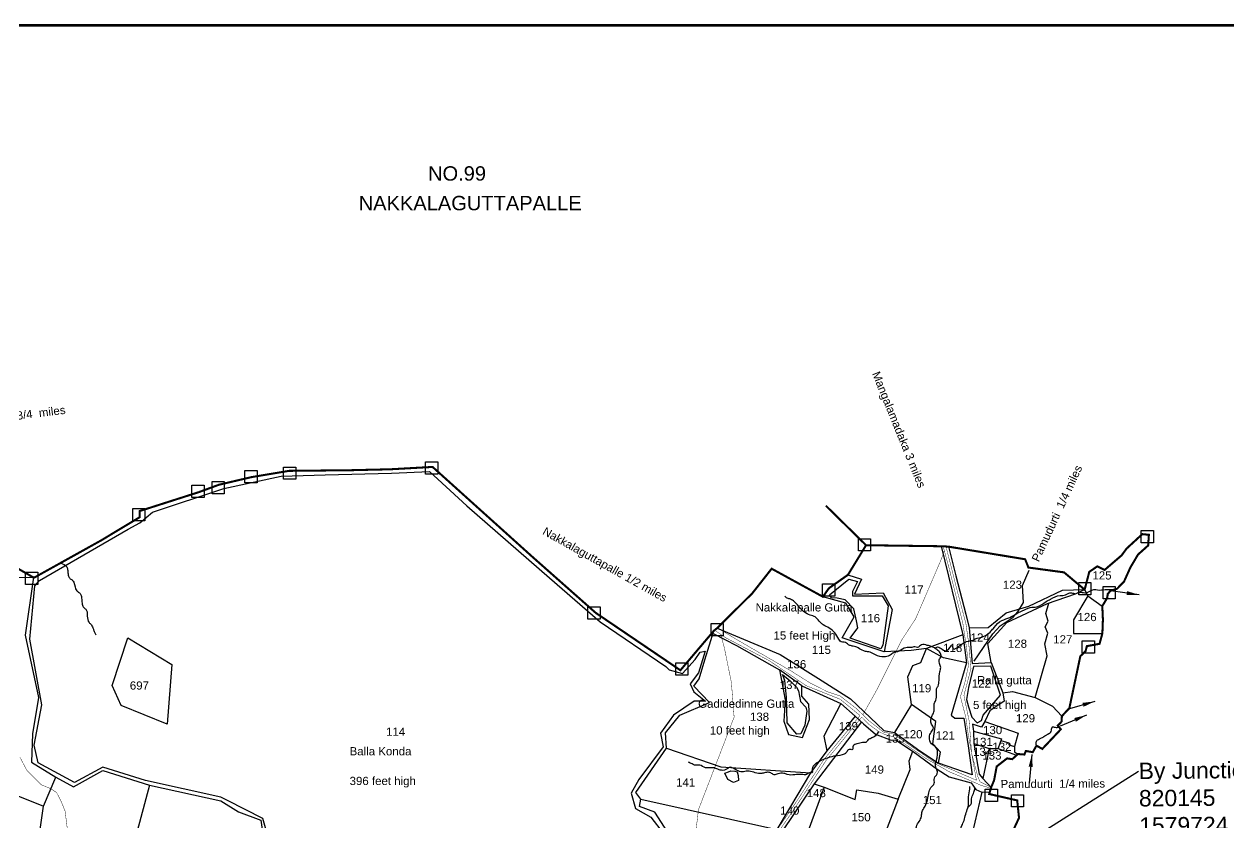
# Model space of a CAD drawing. Header units: feet. Extents: x 814082 to 825211, y 1573861 to 1581762.
# Drawn here: x 817803 to 820739, y 1579816 to 1581762 of the extents above; entities that cross this region are included whole.
import ezdxf
from ezdxf import colors
from ezdxf.entities.mleader import LeaderData, LeaderLine
from ezdxf.enums import TextEntityAlignment as Align
from ezdxf.math import Vec2, Vec3

# ---------------------------------------------------------------- set-up
doc = ezdxf.new("R2010")
doc.units = ezdxf.units.FT
doc.header["$LTSCALE"] = 15
doc.header["$MEASUREMENT"] = 0
doc.linetypes.add('HIDDEN2', pattern=[0.1875, 0.125, -0.0625])
for name, color, linetype in [('HILL', 223, 'Continuous'), ('PAPER SIZE', 10, 'Continuous'), ('PLOT', 7, 'Continuous'), ('PLOT NO', 7, 'Continuous'), ('ROADS', 6, 'HIDDEN2'), ('TANKS-STREAM', 4, 'Continuous'), ('TEXT', 1, 'Continuous'), ('VILLAGE STONES', 240, 'Continuous')]:
    doc.layers.add(name, color=color, linetype=linetype)
doc.layers.add('VILLAGE BOUNDRY', color=5, linetype='HIDDEN2', lineweight=100)
doc.styles.get("Standard").update_dxf_attribs({"font": 'arial.ttf'})
doc.dimstyles.get("Standard").update_dxf_attribs({"dimtxt": 0.18, "dimasz": 0.18, "dimexe": 0.18, "dimexo": 0.0625, "dimgap": 0.09, "dimtad": 0, "dimtih": 1, "dimtoh": 1, "dimdec": 4, "dimzin": 0, "dimdsep": 46, "dimtxsty": 'Standard', "dimcen": 0.09, "dimadec": 0, "dimazin": 0, "dimtfac": 1, "dimtdec": 4, "dimtofl": 0, "dimtmove": 0, "dimatfit": 3, "dimfxl": 1, "dimtolj": 1, "dimtzin": 0, "dimarcsym": 0})

msp = doc.modelspace()

# ---------------------------------------------------------------- linework, layer by layer
at = {"layer": 'HILL', "lineweight": -2}
for points in [[(818394.1, 1579792.5), (818384.3, 1579826.9), (818298.7, 1579870.5), (818282.3, 1579878.9), (818098.6, 1579919.2), (817994.7, 1579951.7), (817925.8, 1579914.4), (817837.4, 1579962), (817827.5, 1580005.1), (817846.4, 1580103.3), (817816.6, 1580263.8), (817829.5, 1580393.2), (817840.4, 1580406.6), (818056.7, 1580531.6), (818084.8, 1580547.3), (818115.7, 1580572.9), (818289.3, 1580630.2), (818429.1, 1580660.3), (818536.5, 1580663.5), (818698.1, 1580668.1), (818790.4, 1580672.4), (818881.6, 1580588.2), (819083.3, 1580413), (819206.6, 1580305.9), (819366.8, 1580196.9), (819374.8, 1580188.6), (819407.6, 1580179.8), (819438.4, 1580213.8), (819450, 1580231.7), (819462.5, 1580234.3), (819446.5, 1580181.2), (819425.6, 1580154.7), (819435, 1580135.6), (819463.1, 1580112.3), (819435.8, 1580112.8), (819385.6, 1580078.5), (819353.9, 1580034.5), (819359.9, 1580000.9), (819301, 1579921.4), (819281.9, 1579888.6), (819292.6, 1579850.7), (819330.1, 1579829.8), (819359.9, 1579790.8)], [(820117.5, 1580209.7), (820163.5, 1580276.9), (820181.6, 1580295.8), (820213.3, 1580317.1), (820224.7, 1580329.8), (820238.1, 1580353.1), (820235.9, 1580394), (820252.2, 1580431.3)], [(819812.2, 1580409.6), (819833.4, 1580403.9), (819821.6, 1580379.9), (819821.2, 1580368.9), (819893.4, 1580369.5), (819908.1, 1580344.7), (819895.4, 1580249.3), (819890.8, 1580240.3), (819815.4, 1580265.6), (819834.4, 1580291), (819830.9, 1580308.3), (819824.9, 1580337.2), (819803.4, 1580359.2), (819784.4, 1580363.2), (819770.4, 1580364.6), (819765.3, 1580371.5), (819812.2, 1580409.6)], [(820103.7, 1580098.4), (820111.9, 1580073.8), (820124.9, 1580059.9), (820135.8, 1580065.3), (820140.2, 1580078.6), (820182.4, 1580127.2), (820158.3, 1580198), (820115.9, 1580196.8), (820103.9, 1580145.4), (820099.1, 1580116.7), (820103.7, 1580098.4)], [(819651.1, 1580177.7), (819669.7, 1580161.7), (819685.3, 1580147), (819689.5, 1580137.7), (819695, 1580111.9), (819707.5, 1580098), (819710.4, 1580088.2), (819705.5, 1580053.9), (819695.7, 1580033.3), (819686, 1580031.7), (819662, 1580059.5), (819661, 1580121.9), (819656.6, 1580162.8), (819651.1, 1580177.7)], [(819510.1, 1579937.2), (819519.3, 1579940.4), (819525.2, 1579942.5), (819535.1, 1579941.7), (819540.2, 1579940.5), (819543.1, 1579931.8), (819543.5, 1579919.3), (819531.4, 1579914.3), (819517.9, 1579921.8), (819510.1, 1579937.2)]]:
    msp.add_lwpolyline(points, dxfattribs=at)
at = {"layer": 'PAPER SIZE', "color": 5, "const_width": 6.52}
msp.add_lwpolyline([(814085.3, 1581758.7), (825207.7, 1581758.7), (825207.7, 1573863.9), (814085.3, 1573863.9)], close=True, dxfattribs=at)
at = {"layer": 'PLOT', "lineweight": -2}
for points in [[(820037.5, 1580489.9), (820090, 1580274.4), (820001.4, 1580241.2)], [(820055, 1580489), (820073.3, 1580417.7), (820097.2, 1580324.6), (820105.7, 1580291.5), (820152.4, 1580291.6), (820195.8, 1580327.6), (820250.7, 1580343.7), (820333.5, 1580383), (820387.1, 1580384.2)], [(817367.4, 1580470.7), (817386.6, 1580400.3), (817417.5, 1580381.4), (817440, 1580389.4), (817450.9, 1580406), (817463.7, 1580406.9), (817467.8, 1580449.5), (817536.7, 1580452.1), (817550.2, 1580421), (817609.4, 1580408.2), (817635.3, 1580411.6), (817648.8, 1580416.8), (817827.5, 1580413.4)], [(817825.6, 1580414.2), (817805.5, 1580273.1), (817838.1, 1580121.5), (817823.7, 1580033), (817821.4, 1579964), (817880.4, 1579927.5), (817923.7, 1579903.7), (817994.9, 1579943.2), (818108.6, 1579907.8), (818282, 1579869.4), (818325.6, 1579842.6), (818379.5, 1579822.6), (818386.5, 1579776.3)], [(819810.2, 1580420.2), (819843.3, 1580410), (819826.4, 1580373.3), (819895.8, 1580376.8), (819917.9, 1580336.1), (819898.8, 1580232.4)], [(819964.9, 1580104.7), (819956.5, 1580171.8), (819968.2, 1580199.4), (819988.3, 1580206.5), (820001.4, 1580241.2), (819964.8, 1580236.2), (819898.8, 1580232.4), (819795.9, 1580266.7), (819825.2, 1580317.6), (819805.2, 1580351), (819749.3, 1580366.9)], [(820105.7, 1580291.5), (820113, 1580204.2), (820159.3, 1580206.6), (820151.3, 1580253.2), (820197.7, 1580304), (820296.7, 1580350.3), (820365, 1580374.1), (820387.1, 1580384.2)], [(820395, 1580369), (820360.1, 1580311), (820360.3, 1580277.2), (820430.3, 1580277.4)], [(820387.1, 1580384.2), (820395, 1580369), (820430.1, 1580344.3)], [(820266.5, 1580121.2), (820295.7, 1580223.3), (820290, 1580252.1), (820297.1, 1580278), (820291.3, 1580293.5), (820298.6, 1580307.2), (820292.8, 1580326.1), (820299.5, 1580351.3)], [(817140.2, 1580301.7), (817118.3, 1580190.7), (817188.9, 1580090.7), (817224.7, 1580073.3), (817274.6, 1580133.6), (817336.6, 1580133.6), (817466.6, 1580315.7), (817497.2, 1580085.2), (817514.7, 1579929.9), (817595.3, 1579878.5), (817607.5, 1579991.5), (817699.7, 1579957.3), (817689.3, 1579920.6), (817850.6, 1579856.8), (817880.4, 1579927.5)], [(819371, 1579793.8), (819340.2, 1579842.1), (819302.4, 1579855.6), (819305.5, 1579873.4), (819293.6, 1579889.8), (819368, 1579997.8), (819365.6, 1580035.3), (819400.7, 1580078.1), (819472.9, 1580109.4), (819434.7, 1580148.7), (819447.7, 1580166.8), (819461.8, 1580213.5), (819483.6, 1580283.9)], [(819481.6, 1580277.6), (819539.2, 1580247.9), (819643.4, 1580188.9), (819657.2, 1580115.8), (819654, 1580063.8), (819665.8, 1580031.2), (819699.3, 1580024.1), (819716.6, 1580068), (819715.4, 1580104.8), (819697.8, 1580124.9), (819697.6, 1580149.6), (819643.4, 1580188.9)], [(819491.8, 1580290.6), (819645.3, 1580226), (819738.2, 1580167.5), (819816.4, 1580117.8), (819897.5, 1580040.9), (819923.8, 1580036), (819985.7, 1579991.3), (820030.8, 1579961.5), (820035.5, 1579988.3), (820017.2, 1580008.6), (820024.2, 1580063.2), (819964.9, 1580104.7), (819923.8, 1580036)], [(820090, 1580274.4), (820099.1, 1580205.6), (820043.4, 1580218), (820001.4, 1580241.2)], [(820099.1, 1580205.6), (820062, 1580078.3), (820070.8, 1580070.7), (820092.5, 1580070.7)], [(820159.3, 1580206.6), (820187.5, 1580133.2), (820191.2, 1580112.4), (820155.9, 1580088.7), (820143.5, 1580063.3), (820135.7, 1580049.1), (820114, 1580056.2), (820115.9, 1580039.4), (820117.1, 1580009.1), (820129.8, 1579935), (820139.3, 1579924), (820159, 1579901.8)], [(819697.6, 1580149.6), (819792.9, 1580106.9), (819827.8, 1580075.6), (819848.3, 1580057.6), (819877.5, 1580031.8), (819916, 1580017.4), (819926, 1580018.4), (819968.9, 1579990.1), (820027.9, 1579946.5), (820057, 1579928.4), (820110.2, 1579913.6), (820122.1, 1579897.6), (820136.7, 1579890.7), (820156, 1579891.5)], [(820187.5, 1580133.2), (820210.9, 1580135.8), (820266.5, 1580121.2), (820308.5, 1580100), (820331.6, 1580076.1)], [(819792.9, 1580106.9), (819751.3, 1580027.1), (819758.8, 1579991.3)], [(819827.8, 1580075.6), (819758.8, 1579991.3), (819719.4, 1579938.2), (819637.4, 1579799.7), (819584.2, 1579736.6), (819504.4, 1579648.3), (819452, 1579580.8), (819355.5, 1579464.5)], [(820092.5, 1580070.7), (820103.1, 1580003.5), (820113, 1579933.3), (820030.8, 1579961.5)], [(819843.1, 1580062.1), (819727.9, 1579911), (819650.9, 1579797), (819599.5, 1579732.9), (819524.6, 1579643.8), (819470.1, 1579580), (819378.9, 1579455.1), (819254.4, 1579298.4)], [(820143.5, 1580063.3), (820225.5, 1580034.4), (820215.8, 1580002.1)], [(820115.9, 1580039.4), (820184.6, 1580020.8), (820176, 1579997.6)], [(820183.2, 1580017), (820202.6, 1580010.8), (820202, 1580006.2), (820216.1, 1580002), (820216, 1579988.9), (820224.6, 1579983.7)], [(819368, 1579997.8), (819500.3, 1579952.9), (819719.4, 1579938.2)], [(819752.2, 1579902.8), (819827.9, 1579872.8), (819831.7, 1579896.7), (819884.2, 1579888.3), (819932.6, 1579873.6), (819962.2, 1579945.7), (819959.4, 1579967.2), (819968.2, 1579990.6)], [(820117.1, 1580009.1), (820154.7, 1579997.5), (820176.7, 1579997.3), (820221.2, 1579980.7)], [(820154.7, 1579997.5), (820139.3, 1579924)], [(818108.6, 1579907.8), (818057.2, 1579716.9), (818019.4, 1579554.7), (818070.9, 1579502.3), (818183.6, 1579453.4)], [(819727.9, 1579911), (819752.2, 1579902.8), (819706.9, 1579778.6), (819683.8, 1579718.5), (819599.5, 1579732.9)], [(819305.5, 1579873.4), (819637.4, 1579799.7)], [(819932.6, 1579873.6), (819899.4, 1579787.2), (819866.5, 1579791.5), (819846.7, 1579743.4)], [(820136.7, 1579890.7), (820091.4, 1579695.7), (820152.1, 1579701.6)], [(817966, 1579577.7), (817819.2, 1579640.9), (817850.6, 1579856.8)]]:
    msp.add_lwpolyline(points, dxfattribs=at)
at = {"layer": 'PLOT NO', "lineweight": -2}
msp.add_lwpolyline([(818055.6, 1580266.8), (818162.6, 1580202.2), (818151.9, 1580056.2), (818039.2, 1580102), (818017.3, 1580151), (818055.6, 1580266.8)], dxfattribs=at)
at = {"layer": 'ROADS', "lineweight": -2, "ltscale": 10, "const_width": 1}
for points in [[(820123.4, 1579919.9), (820102.5, 1580037), (820097.5, 1580073.5), (820084.4, 1580123.5), (820094.7, 1580155.3), (820104.1, 1580199.8), (820099.3, 1580242.2), (820090.4, 1580301.8), (820057.5, 1580434.1), (820042.3, 1580489.7)], [(820049.3, 1580489.3), (820057.9, 1580455.2), (820073.4, 1580393.7), (820097.7, 1580301.5), (820104.5, 1580254.3), (820110.2, 1580192.3), (820092.9, 1580126.3), (820105.6, 1580064.9), (820111.7, 1579985.1), (820126.8, 1579928.8), (820127.9, 1579926.1)], [(819846.7, 1580079.4), (819879.9, 1580138.7), (819941.1, 1580261.1), (819975.2, 1580313), (820036.6, 1580455.3), (820045.2, 1580479.1)], [(819839.8, 1580077.5), (819791.3, 1580117.3), (819709.2, 1580150), (819617.4, 1580211.8), (819512.5, 1580267), (819488.1, 1580283.4)], [(819493.8, 1580289.7), (819558.7, 1580251.3), (819672.2, 1580185.8), (819718, 1580157), (819759.8, 1580135.7), (819791.4, 1580125), (819829.9, 1580095.3), (819846.7, 1580079.4)], [(819366.5, 1579459.8), (819402.1, 1579573.4), (819410, 1579605), (819437, 1579684.3), (819433.9, 1579747.8), (819446.3, 1579848.7), (819506.6, 1580005), (819533, 1580073.7), (819526.3, 1580158.4), (819508.9, 1580243.9), (819504.7, 1580258.5), (819500.3, 1580275.2)], [(818437.6, 1578276.7), (818461.8, 1578340.4), (818523.2, 1578443.6), (818574.2, 1578517.4), (818660.7, 1578608.5), (818748.9, 1578686.7), (818781.1, 1578710.7), (818886.1, 1578875.3), (819004.2, 1579042.3), (819074.2, 1579125.7), (819091, 1579139.1), (819131.8, 1579171.9), (819206.1, 1579257.8), (819341.2, 1579427.1), (819535.1, 1579677.9), (819557.3, 1579696.2), (819575.1, 1579720.9), (819619.2, 1579772), (819677.4, 1579856.6), (819752.3, 1579971), (819839.8, 1580077.5)], [(818441.8, 1578273), (818466, 1578336.8), (818527.4, 1578440), (818578.4, 1578513.8), (818664.9, 1578604.9), (818753.1, 1578683), (818785.2, 1578707), (818890.3, 1578871.7), (819008.4, 1579038.6), (819078.4, 1579122), (819095.2, 1579135.4), (819135.9, 1579168.3), (819210.3, 1579254.2), (819345.4, 1579423.4), (819539.3, 1579674.2), (819561.5, 1579692.5), (819579.3, 1579717.3), (819623.4, 1579768.3), (819681.6, 1579852.9), (819756.5, 1579967.3), (819844, 1580073.8)], [(819844, 1580073.8), (819860.7, 1580056.5), (819885, 1580038.6), (819900.6, 1580031), (819920.3, 1580026.2), (819944.2, 1580011.1), (820002.8, 1579971.3), (820056.8, 1579940.8), (820102.5, 1579921.5), (820134.8, 1579907.4), (820158.6, 1579900.4)], [(820123.4, 1579919.9), (820021.3, 1579963.8), (819937.1, 1580021.7), (819921.1, 1580032.6), (819897.2, 1580036.9), (819861.6, 1580064.8), (819846.7, 1580079.4)], [(817792.9, 1579975.7), (817809.8, 1579943.9), (817844.5, 1579909.1), (817868.4, 1579899), (817882.3, 1579889.7), (817894.4, 1579865.7), (817902.9, 1579844.5), (817909, 1579795.4)], [(820157.2, 1579903.8), (820132.2, 1579916.2), (820127.9, 1579926.1)]]:
    msp.add_lwpolyline(points, dxfattribs=at)
at = {"layer": 'TANKS-STREAM', "lineweight": -2}
for points in [[(817891.8, 1580449.1), (817906.9, 1580439.6), (817909.2, 1580431.1), (817910.7, 1580419.5), (817914.1, 1580411.9), (817920.5, 1580407.4), (817924.3, 1580402.3), (817931.3, 1580381.4), (817936.4, 1580377.4), (817941.3, 1580371.7), (817943, 1580363.4), (817944.3, 1580351.1), (817947, 1580342), (817953, 1580336.3), (817956.4, 1580330.2), (817957, 1580319.2), (817961.3, 1580304.4), (817966.8, 1580298.5), (817971.7, 1580288.1), (817974.6, 1580280.7), (817978, 1580273.7)], [(818906.6, 1579444.4), (818906.7, 1579445), (818913.7, 1579442.2), (818928.4, 1579445), (818934.7, 1579445.7), (818944, 1579439), (818944.9, 1579433.2), (818953.5, 1579423.6), (818959.6, 1579420.4), (818963.8, 1579414.3), (818969.9, 1579405.6), (818976.4, 1579398.7), (818987.8, 1579394.8), (819004.6, 1579389.2), (819013.2, 1579385.4), (819024.7, 1579387.4), (819031.4, 1579387.5), (819042.8, 1579384.5), (819048.2, 1579381.5), (819057, 1579377.8), (819072.6, 1579374.6), (819084.5, 1579369.5), (819091.9, 1579365.6), (819109.3, 1579361.4), (819119, 1579359.5), (819128.3, 1579355.1), (819141.8, 1579353), (819152.5, 1579353.7), (819169.5, 1579344.8), (819177.9, 1579343.2), (819189.3, 1579340.4), (819200.8, 1579335.8), (819204, 1579333), (819208.9, 1579327.4), (819215.9, 1579324.6), (819229.8, 1579315.6), (819238.7, 1579312.1), (819251.5, 1579307.7), (819264.1, 1579303.3), (819276.2, 1579300.2), (819289.2, 1579297), (819295.5, 1579297.4), (819298.3, 1579299.1), (819311.8, 1579294), (819319.8, 1579294), (819324.9, 1579297.2), (819336.1, 1579299.5), (819352.4, 1579298.4), (819358.9, 1579301.4), (819372.2, 1579305.6), (819385.3, 1579306.8), (819395.8, 1579309.8), (819415.6, 1579307.5), (819425.6, 1579306.3), (819442.6, 1579310.5), (819454.3, 1579315.1), (819462.8, 1579313.4), (819476.3, 1579321.3), (819487.5, 1579330.8), (819501.5, 1579342.2), (819507.3, 1579349), (819512.4, 1579358.8), (819523.9, 1579366), (819532.5, 1579370.9), (819539.5, 1579376.9), (819549.8, 1579391.3), (819574.5, 1579411.8), (819589.9, 1579419.5), (819592.2, 1579430.9), (819598.7, 1579440.4), (819608, 1579443), (819614.1, 1579447.9), (819616.2, 1579455.1), (819618.3, 1579464.9), (819629.7, 1579471.8), (819634.8, 1579476.7), (819637.2, 1579482.5), (819637, 1579487.6), (819638.8, 1579501.5), (819647.9, 1579507.4), (819662.6, 1579510.9), (819675.9, 1579514.8), (819688.9, 1579521.3), (819704.6, 1579531.8), (819720.9, 1579547.6), (819725.1, 1579572), (819745.2, 1579587.2), (819746.1, 1579596.5), (819757.5, 1579605.5), (819764.1, 1579613), (819769.2, 1579619.3), (819772, 1579632.8), (819774.6, 1579653.2), (819796.5, 1579666.9), (819802.1, 1579686), (819819.3, 1579692.5), (819825.9, 1579692.3), (819840.1, 1579702.1), (819851.5, 1579702.1), (819856.4, 1579706.2), (819860.6, 1579711.1), (819866.7, 1579713.2), (819869.8, 1579712.7), (819885.7, 1579720.6), (819892.2, 1579726.4), (819901.5, 1579731.3), (819906.4, 1579734.3), (819909, 1579745), (819909.4, 1579758.1), (819909.9, 1579766.9), (819917.6, 1579772.7), (819923.7, 1579776.7), (819927.1, 1579780.4), (819934.6, 1579786.7), (819958.1, 1579789), (819964.9, 1579790.1), (819972.9, 1579795), (819978.5, 1579810.6), (819986.1, 1579822.5), (819989.9, 1579835.3), (819992, 1579846.2), (819998.5, 1579856.9), (820007.2, 1579889.2), (820012.5, 1579901.8), (820020.7, 1579912.5), (820020.9, 1579925.1), (820027.7, 1579935.1), (820023.7, 1579956.5), (820027.2, 1579971.8), (820028.4, 1579982.5), (820025.7, 1579999.2), (820013.9, 1580008.4), (820008.8, 1580025.1), (820012.8, 1580036.6), (820018.6, 1580047.3), (820013.9, 1580056.5), (820014.6, 1580075.2), (820018.6, 1580083.5), (820020.7, 1580095.2), (820020.7, 1580105.9), (820024.4, 1580114.7), (820025.8, 1580122.2), (820026.3, 1580129.6), (820026.5, 1580142.9), (820029.8, 1580149.4), (820032.4, 1580163.1), (820034.2, 1580184), (820036.3, 1580194.7), (820032.8, 1580213.4), (820037.3, 1580221.4), (820034.7, 1580230.6), (820027.9, 1580237.3), (820013.5, 1580245.8), (820003.7, 1580248.4), (819989.5, 1580249.8), (819979.7, 1580243.5), (819973.2, 1580244.5), (819963.2, 1580243.1), (819951.7, 1580242.6), (819935.1, 1580234.5), (819919.6, 1580229.1), (819911.2, 1580223.5), (819898.9, 1580220.2), (819877.2, 1580225.5), (819871, 1580229), (819857.7, 1580233), (819848.8, 1580234.9), (819835.1, 1580242.3), (819822.9, 1580246.5), (819814.8, 1580248.4), (819804.1, 1580255.1), (819791.5, 1580258.8), (819788.2, 1580263.7), (819764.9, 1580290.4), (819750.2, 1580298.5), (819743.2, 1580304.1), (819739.9, 1580307.6), (819730.4, 1580317.6), (819725, 1580320), (819711.2, 1580324.9), (819679.7, 1580354.9), (819670.7, 1580360.8), (819662.6, 1580363.4), (819656.2, 1580368.6)], [(820022, 1580241.6), (820028.9, 1580244.5), (820051.7, 1580236.3), (820064.8, 1580247.6), (820065.7, 1580242.3), (820092.6, 1580254.7), (820115.3, 1580261.5), (820125.6, 1580266.2), (820132.5, 1580267.6), (820159.3, 1580283.7), (820166.4, 1580291.8), (820185.3, 1580308.9), (820204.9, 1580316.3), (820221.7, 1580326.4), (820233.1, 1580331.5), (820245.5, 1580337.6), (820254.2, 1580340.7), (820271, 1580342.5), (820293.4, 1580355.2), (820304.1, 1580361.2), (820327.2, 1580370.2), (820340.7, 1580371.3), (820346.7, 1580375.1), (820354.8, 1580376.2), (820365, 1580374.1)], [(820365, 1580374.1), (820377.8, 1580377.7), (820391, 1580376.6), (820404.9, 1580383.3), (820423.4, 1580383.3), (820441.3, 1580384.5), (820455.2, 1580384.3)], [(820269.6, 1580004), (820269.7, 1580014.6), (820276.7, 1580020.7), (820284, 1580024), (820291.9, 1580029), (820297.7, 1580032.5), (820302.4, 1580034.8), (820306.6, 1580044.4), (820307.6, 1580048.9), (820315.3, 1580048.9), (820324.9, 1580049)], [(819885, 1580038.6), (819874.1, 1580025.6), (819866.5, 1580021.8), (819864.4, 1580020.7), (819861.1, 1580020.2), (819855.7, 1580013.1), (819845.9, 1580011.5), (819832.3, 1580008.3), (819823.1, 1580003.4), (819821.5, 1579994.7), (819813.3, 1579994.7), (819806.8, 1579988.2), (819800.9, 1579983.3), (819779.6, 1579978.9), (819762.3, 1579974.6), (819739.1, 1579964.7), (819723.4, 1579943.6), (819723.1, 1579937.9), (819719.4, 1579938.2), (819709.6, 1579934), (819697, 1579934), (819680.7, 1579933.3), (819662.5, 1579933.6), (819654.3, 1579936.6), (819639.8, 1579935.5), (819630.3, 1579933.3), (819622.2, 1579937.8), (819614.3, 1579939.3), (819604.2, 1579937.4), (819596.1, 1579936.3), (819565.5, 1579942.1), (819552.9, 1579940.4), (819539.2, 1579944.2), (819523, 1579951.4), (819516.3, 1579947.5), (819501.9, 1579944), (819490.7, 1579947.9), (819482.8, 1579950.2), (819471.5, 1579950), (819463.5, 1579950.3), (819449.2, 1579956.5), (819441.3, 1579956.3), (819436.1, 1579956.9), (819430.5, 1579959.5), (819421.5, 1579963.8)], [(820005.9, 1579613.8), (820013.5, 1579639.8), (820013.5, 1579657.6), (820013.5, 1579669.1), (820025.3, 1579707.6), (820028.5, 1579723.3), (820033.3, 1579735.8), (820036.7, 1579747.2), (820040.5, 1579752.8), (820058, 1579756), (820064.4, 1579761.6), (820082.8, 1579792.6), (820087.9, 1579809.3), (820093.2, 1579821.8), (820097.2, 1579837.2), (820102.2, 1579852.4), (820104.4, 1579865.7), (820104.1, 1579873.4), (820104.1, 1579879.5), (820107, 1579898.5), (820107, 1579904.4)], [(820102.6, 1579853.5), (820111, 1579863.7), (820112.1, 1579878), (820117.4, 1579890.5), (820119.7, 1579900.8)]]:
    msp.add_spline(points, degree=3, dxfattribs=at)
at = {"layer": 'VILLAGE BOUNDRY', "lineweight": -2, "ltscale": 25, "const_width": 5}
for points in [[(817715, 1580477.5), (817823.7, 1580415), (817827.5, 1580413.4), (817990.1, 1580503.8), (818084.8, 1580560.8), (818084.8, 1580575.7), (818228.7, 1580621.7), (818277.6, 1580639.7), (818357.4, 1580658.4), (818448.9, 1580673.6), (818597.5, 1580675.1), (818695.2, 1580677.4), (818798.3, 1580683.1), (819043.5, 1580462.3), (819195.8, 1580327.6), (819402.1, 1580187.8), (819483.6, 1580283.9), (819491.8, 1580290.6), (819577.3, 1580375.3), (819624.5, 1580435.2), (819749.3, 1580366.9), (819764.1, 1580387.7), (819810.4, 1580420.3), (819854.5, 1580492.4), (820037.5, 1580489.9), (820055, 1580489), (820242.1, 1580458.2), (820250.1, 1580438), (820336.9, 1580426.3), (820387.1, 1580384.2), (820398.4, 1580427.6), (820418.1, 1580441), (820435.8, 1580432.2), (820477.1, 1580467.7), (820489.6, 1580484.5), (820527.6, 1580519.4), (820543.6, 1580517.8), (820541.8, 1580491.7), (820517.3, 1580469.8), (820498.7, 1580438.6), (820482.8, 1580403.3), (820466, 1580386.3), (820450, 1580381.5), (820443.5, 1580373.7), (820441.7, 1580363.2), (820430.1, 1580344.3), (820431.6, 1580311.4), (820430.3, 1580277.4), (820423.4, 1580252.2), (820392.6, 1580246.6), (820389.4, 1580234.5), (820376.6, 1580222.1), (820349.8, 1580095.3), (820331.6, 1580076.1), (820331.1, 1580062.9), (820321.5, 1580053), (820329.1, 1580044), (820284, 1579996.2), (820269.7, 1580004.1), (820260.7, 1579988.2), (820243.8, 1579991.2), (820240.3, 1579982.5), (820224.6, 1579983.7), (820210.7, 1579971.2), (820198, 1579973.1), (820172.8, 1579953.5), (820166.4, 1579919.5), (820159, 1579901.8), (820154.5, 1579886.3), (820222.8, 1579870.7), (820227.2, 1579828.2), (820198, 1579765.5)], [(819854.5, 1580492.4), (819756.3, 1580588.9)]]:
    msp.add_lwpolyline(points, dxfattribs=at)
at = {"layer": 'VILLAGE STONES', "lineweight": -2}
for points in [[(818781.4, 1580695.6), (818811, 1580695.6), (818811, 1580665.8), (818781.4, 1580665.8)], [(818341, 1580674.4), (818370.6, 1580674.4), (818370.6, 1580644.6), (818341, 1580644.6)], [(818435.2, 1580682.9), (818464.8, 1580682.9), (818464.8, 1580653), (818435.2, 1580653)], [(818212, 1580638.8), (818241.6, 1580638.8), (818241.6, 1580609), (818212, 1580609)], [(818261.2, 1580647.3), (818290.8, 1580647.3), (818290.8, 1580617.4), (818261.2, 1580617.4)], [(818067.9, 1580581.6), (818097.4, 1580581.6), (818097.4, 1580551.8), (818067.9, 1580551.8)], [(820525.1, 1580528.2), (820554.7, 1580528.2), (820554.7, 1580498.4), (820525.1, 1580498.4)], [(819836, 1580508.2), (819865.6, 1580508.2), (819865.6, 1580478.4), (819836, 1580478.4)], [(817806.5, 1580426.5), (817836.1, 1580426.5), (817836.1, 1580396.7), (817806.5, 1580396.7)], [(819748.7, 1580398.6), (819778.3, 1580398.6), (819778.3, 1580368.7), (819748.7, 1580368.7)], [(820372.9, 1580401.2), (820402.5, 1580401.2), (820402.5, 1580371.3), (820372.9, 1580371.3)], [(820432, 1580392), (820461.5, 1580392), (820461.5, 1580362.2), (820432, 1580362.2)], [(819176.9, 1580342.1), (819206.4, 1580342.1), (819206.4, 1580312.3), (819176.9, 1580312.3)], [(819476.8, 1580301.4), (819506.3, 1580301.4), (819506.3, 1580271.6), (819476.8, 1580271.6)], [(820381.2, 1580259.1), (820410.8, 1580259.1), (820410.8, 1580229.3), (820381.2, 1580229.3)], [(819390.9, 1580206), (819420.4, 1580206), (819420.4, 1580176.2), (819390.9, 1580176.2)], [(820144.9, 1579898), (820174.5, 1579898), (820174.5, 1579868.2), (820144.9, 1579868.2)], [(820208.7, 1579884.7), (820238.3, 1579884.7), (820238.3, 1579854.9), (820208.7, 1579854.9)]]:
    msp.add_lwpolyline(points, close=True, dxfattribs=at)

# ---------------------------------------------------------------- texts
at = {"layer": 'PLOT NO', "lineweight": -2}
for s, rotation, p in [('Mangalamadaka 3 miles ', 292.0367, (819868.7, 1580910.6)), ('Kadiri 21 3/4  miles ', 7.0821, (817669, 1580783.3)), ('Pamudurti  1/4 miles ', 65.1848, (820275.2, 1580450.3)), ('Nakkalaguttapalle 1/2 miles ', 330.7504, (819064.4, 1580520.2)), ('Pamudurti  1/4 miles ', 0.3253, (820182.3, 1579900.6))]:
    msp.add_text(s, height=20, rotation=rotation, dxfattribs=at).set_placement(p)
for s, p in [('125', (820429.4, 1580418.9)), ('117', (819971.3, 1580384.4)), ('123', (820211.2, 1580396.2)), ('116', (819865.3, 1580314.8)), ('126', (820393, 1580317.5)), ('124', (820132.5, 1580267.6)), ('115', (819745.6, 1580237.6)), ('118', (820065.7, 1580242.3)), ('128', (820223.4, 1580252.5)), ('127', (820333.9, 1580263.1)), ('136', (819685.5, 1580202.5)), ('697', (818083.9, 1580150.6)), ('137', (819667.4, 1580152.2)), ('122', (820135.5, 1580155.6)), ('119', (819990, 1580144)), ('138', (819594.9, 1580074.6)), ('129', (820243, 1580070.9)), ('114', (818708.2, 1580038.1)), ('139', (819811.4, 1580051.5)), ('120', (819968.8, 1580032)), ('130', (820162.8, 1580042.1)), ('135', (819925.5, 1580021.5)), ('121', (820047.5, 1580029)), ('131', (820140, 1580013.4)), ('134', (820138.5, 1579989.2)), ('133', (820161.2, 1579980.1)), ('132', (820185.5, 1580001.3)), ('149', (819874.8, 1579945.9)), ('141', (819415, 1579914.6)), ('148', (819733.2, 1579888.7)), ('151', (820015.9, 1579871.7)), ('140', (819668.7, 1579846)), ('150', (819842.4, 1579829.8))]:
    msp.add_text(s, height=20, dxfattribs=at).set_placement(p, align=Align.MIDDLE_CENTER)
for s, p in [('Nakkalapalle Gutta', (819585.3, 1580331)), ('15 feet High', (819629, 1580262.6)), ('Ralla gutta', (820124.7, 1580153.7)), ('Gadidedinne Gutta', (819445.3, 1580096.4)), ('5 feet high', (820115.1, 1580093.3)), ('10 feet high', (819473.8, 1580031.2)), ('Balla Konda ', (818596.1, 1579980.5)), ('396 feet high', (818596.1, 1579908.2))]:
    msp.add_text(s, height=20, dxfattribs=at).set_placement(p)
at = {"layer": 'TEXT', "lineweight": -2}
for s, p in [('NO.99', (818787.2, 1581380.6)), ('NAKKALAGUTTAPALLE ', (818618.2, 1581308.4))]:
    msp.add_text(s, height=35, dxfattribs=at).set_placement(p)

# ---------------------------------------------------------------- leaders
at = {"layer": 'PLOT NO', "color": 5, "lineweight": -2}
for points, override in [([(820519.7, 1580371.4), (820450.4, 1580381.5)], {"dimasz": 30, "dimgap": 0.09, "dimtad": 0, "dimzin": 2}), ([(820411.9, 1580111.9), (820344.6, 1580092.5)], {"dimasz": 30, "dimgap": 0.09, "dimtad": 0, "dimzin": 2}), ([(820391.5, 1580078.7), (820327.1, 1580051.2)], {"dimasz": 30, "dimgap": 0.09, "dimtad": 0, "dimzin": 2}), ([(820258.6, 1579982.5), (820251.7, 1579912.8)], {"dimasz": 30, "dimzin": 2})]:
    msp.add_leader(points, dimstyle='Standard', override=override, dxfattribs=at)
at = {"layer": 'VILLAGE STONES', "color": 1}
ml = msp.add_multileader_mtext('Standard', dxfattribs=at)
ml.set_content('By Junction\\P820145\\P1579724', color=1)
ml.set_leader_properties()
ml.build(insert=Vec2(0, 0))
ml.multileader.update_dxf_attribs({"dogleg_length": 0.36, "arrow_head_size": 40})
ctx = ml.context
ctx.base_point, ctx.char_height, ctx.arrow_head_size, ctx.landing_gap_size, ctx.plane_origin, ctx.plane_x_axis, ctx.plane_y_axis = Vec3(820518.6, 1579942.3), 40, 40, 0.0911, Vec3(821030.1, 1579396.5), Vec3(0.999954, 0.009564), Vec3(-0.009564, 0.999954)
notes = []
notes.append((ctx, [(0, (1, 1, 0), (820518.6, 1579942.3), (0.999954, 0.009564), 7.830585350072124e-12, [(0, [(820169, 1579721.5)], 0, [])])]))
ctx.mtext.insert, ctx.mtext.text_direction, ctx.mtext.rotation, ctx.mtext.flow_direction = Vec3(820518.5, 1579962.6), Vec3(0.999954, 0.009564), 0.009564, 5
for ctx, leaders in notes:
    for number, flags, end, landing, length, lines in leaders:
        leader = LeaderData()
        leader.index, (leader.has_last_leader_line, leader.has_dogleg_vector, leader.attachment_direction) = number, flags
        leader.last_leader_point, leader.dogleg_vector, leader.dogleg_length = Vec3(end), Vec3(landing), length
        for number, points, colour, breaks in lines:
            line = LeaderLine()
            line.index, line.vertices, line.color, line.breaks = number, Vec3.list(points), colors.encode_raw_color(colour), breaks
            leader.lines.append(line)
        ctx.leaders.append(leader)

doc.saveas('drawing.dxf')
